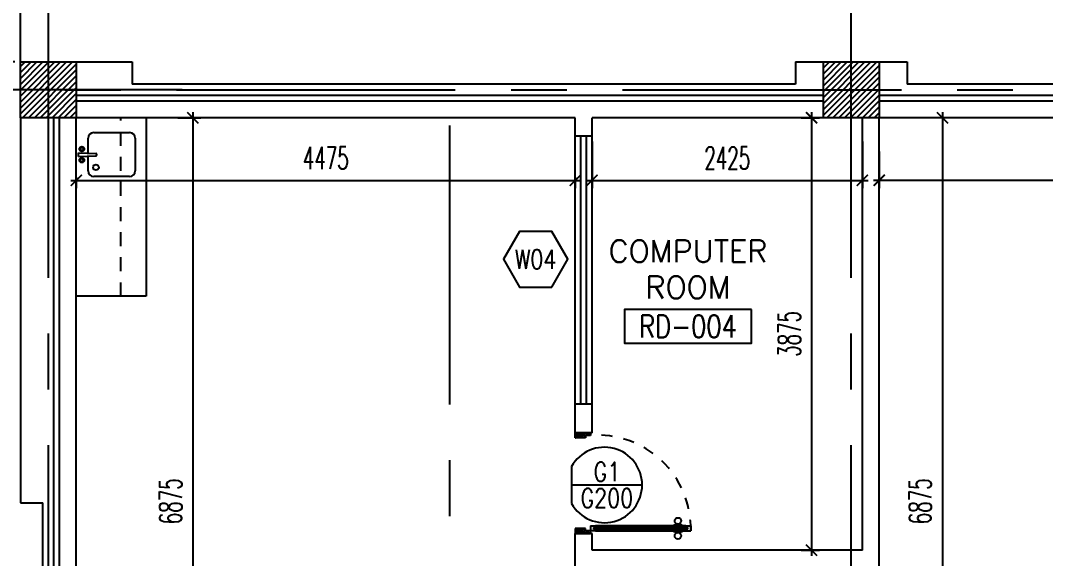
# Model space of a CAD drawing. Extents: x 417819.9 to 417911.9, y 43448 to 43539.2.
# Drawn here: x 417831.21 to 417840.4, y 43521.49 to 43526.32 of the extents above; entities that cross this region are included whole.
import ezdxf
from ezdxf.enums import TextEntityAlignment as Align

# ---------------------------------------------------------------- set-up
doc = ezdxf.new("R2010")
doc.units = 0
doc.header["$MEASUREMENT"] = 0
doc.header["$PDMODE"] = 3
doc.header["$PDSIZE"] = 0.1
for name, pattern in [('CENTERX2', [4, 2.5, -0.5, 0.5, -0.5]), ('HIDDEN', [0.375, 0.25, -0.125]), ('HIDDEN2', [0.1875, 0.125, -0.0625])]:
    doc.linetypes.add(name, pattern=pattern)
doc.layers.get('0').update_dxf_attribs({"linetype": 'CONTINUOUS'})
doc.layers.get('DEFPOINTS').update_dxf_attribs({"linetype": 'CONTINUOUS'})
for name, color, linetype in [('AX-DIM', 4, 'CONTINUOUS'), ('AXES', 11, 'CENTERX2'), ('COL', 2, 'CONTINUOUS'), ('DIM', 4, 'CONTINUOUS'), ('DOOR', 4, 'CONTINUOUS'), ('DOOR-CR', 2, 'CONTINUOUS'), ('DOOR-NO', 3, 'CONTINUOUS'), ('HAT', 8, 'CONTINUOUS'), ('IND-ES-TXT', 4, 'CONTINUOUS'), ('INSUL', 7, 'CONTINUOUS'), ('Locker', 7, 'CONTINUOUS'), ('ME-FIX', 3, 'CONTINUOUS'), ('RM-BOX', 2, 'CONTINUOUS'), ('RM-NAME', 2, 'CONTINUOUS'), ('RM-NO', 2, 'CONTINUOUS'), ('WALL', 2, 'CONTINUOUS'), ('WIN', 5, 'CONTINUOUS'), ('WIN-BOX', 3, 'CONTINUOUS'), ('WIN-NO', 5, 'CONTINUOUS')]:
    doc.layers.add(name, color=color, linetype=linetype)
doc.styles.add('ROMANS', font='ROMANS.shx', dxfattribs={"width": 0.6})
doc.dimstyles.new('STANDARD in', dxfattribs={"dimtxt": 0.2, "dimasz": 0.1, "dimexe": 0.07, "dimexo": 0.05, "dimgap": 0.1, "dimtad": 1, "dimdec": 0, "dimlfac": 1000, "dimzin": 0, "dimdsep": 46, "dimtxsty": 'ROMANS', "dimblk": 'ARCHTICK', "dimcen": 0.05, "dimdle": 0.05, "dimclrd": 4, "dimclre": 4, "dimclrt": 2, "dimadec": 0, "dimazin": 0, "dimtfac": 1, "dimtdec": 0, "dimtmove": 2, "dimatfit": 3, "dimfxl": 0, "dimtolj": 1, "dimtzin": 0, "dimarcsym": 0})

# ---------------------------------------------------------------- blocks, each defined once
blk = doc.blocks.new('_ARCHTICK')
at = {"color": 0, "linetype": 'ByBlock', "const_width": 0.15}
blk.add_lwpolyline([(-0.5, -0.5), (0.5, 0.5)], dxfattribs=at)
blk = doc.blocks.new('*D464')
at = {"layer": 'AX-DIM', "color": 4, "lineweight": -2}
for p, q in [((417831.2066, 43525.8089), (417831.2066, 43538.0073)), ((417906.5226, 43536.5673), (417906.5226, 43538.0073)), ((417831.1566, 43537.9373), (417906.5726, 43537.9373))]:
    blk.add_line(p, q, dxfattribs=at)
at = {"layer": 'DEFPOINTS', "color": 0}
for p in [(417906.5226, 43537.9373), (417906.5226, 43536.5173), (417831.2066, 43525.7589)]:
    blk.add_point(p, dxfattribs=at)
at = {"layer": 'AX-DIM', "color": 4, "lineweight": -2, "xscale": 0.1, "yscale": 0.1, "zscale": 0.1, "rotation": 180}
blk.add_blockref('_ARCHTICK', (417831.2066, 43537.9373), dxfattribs=at)
at = {"layer": 'AX-DIM', "color": 4, "lineweight": -2, "xscale": 0.1, "yscale": 0.1, "zscale": 0.1}
blk.add_blockref('_ARCHTICK', (417906.5226, 43537.9373), dxfattribs=at)
at = {"layer": 'AX-DIM', "color": 2, "insert": (417869.829, 43538.1603), "char_height": 0.2, "attachment_point": 5, "style": 'ROMANS'}
blk.add_mtext('\\A1;75316', dxfattribs=at)
blk = doc.blocks.new('*D138')
at = {"layer": 'AX-DIM', "color": 4, "lineweight": -2}
for p, q in [((417831.1566, 43525.9443), (417821.2352, 43525.9443)), ((417821.3052, 43466.5743), (417821.3052, 43525.9943)), ((417831.1566, 43466.6243), (417821.2352, 43466.6243))]:
    blk.add_line(p, q, dxfattribs=at)
at = {"layer": 'DEFPOINTS', "color": 0}
for p in [(417821.3052, 43525.9443), (417831.2066, 43525.9443), (417831.2066, 43466.6243)]:
    blk.add_point(p, dxfattribs=at)
at = {"layer": 'AX-DIM', "color": 4, "lineweight": -2, "xscale": 0.1, "yscale": 0.1, "zscale": 0.1}
for p, rotation in [((417821.3052, 43525.9443), 90), ((417821.3052, 43466.6243), 270)]:
    blk.add_blockref('_ARCHTICK', p, dxfattribs=dict(at, rotation=rotation))
at = {"layer": 'AX-DIM', "color": 2, "insert": (417821.1052, 43496.2843), "char_height": 0.2, "attachment_point": 5, "rotation": 90, "style": 'ROMANS'}
blk.add_mtext('\\A1;59320', dxfattribs=at)
blk = doc.blocks.new('*D486')
at = {"layer": 'AX-DIM', "color": 4, "lineweight": -2}
for p, q in [((417825.9816, 43522.4641), (417825.9816, 43538.0073)), ((417831.2066, 43525.8089), (417831.2066, 43538.0073)), ((417825.9316, 43537.9373), (417831.2566, 43537.9373))]:
    blk.add_line(p, q, dxfattribs=at)
at = {"layer": 'DEFPOINTS', "color": 0}
for p in [(417831.2066, 43537.9373), (417831.2066, 43525.7589), (417825.9816, 43522.4141)]:
    blk.add_point(p, dxfattribs=at)
at = {"layer": 'AX-DIM', "color": 4, "lineweight": -2, "xscale": 0.1, "yscale": 0.1, "zscale": 0.1, "rotation": 180}
blk.add_blockref('_ARCHTICK', (417825.9816, 43537.9373), dxfattribs=at)
at = {"layer": 'AX-DIM', "color": 4, "lineweight": -2, "xscale": 0.1, "yscale": 0.1, "zscale": 0.1}
blk.add_blockref('_ARCHTICK', (417831.2066, 43537.9373), dxfattribs=at)
at = {"layer": 'AX-DIM', "color": 2, "insert": (417828.5941, 43538.1373), "char_height": 0.2, "attachment_point": 5, "style": 'ROMANS'}
blk.add_mtext('\\A1;5225', dxfattribs=at)
blk = doc.blocks.new('*X110')
at = {"color": 0}
for p, q in [((24139.2, 69535.5), (24604.7, 70001)), ((24139.2, 69588.5), (24551.7, 70001)), ((24139.2, 69641.5), (24498.7, 70001)), ((24139.2, 69694.6), (24445.6, 70001)), ((24139.2, 69747.6), (24392.6, 70001)), ((24139.2, 69800.6), (24339.6, 70001)), ((24139.2, 69853.7), (24286.5, 70001)), ((24139.2, 69906.7), (24233.5, 70001)), ((24139.2, 69959.7), (24180.5, 70001)), ((24157.8, 69501), (24639.2, 69982.4)), ((24210.8, 69501), (24639.2, 69929.4)), ((24263.8, 69501), (24639.2, 69876.4)), ((24316.9, 69501), (24639.2, 69823.3)), ((24369.9, 69501), (24639.2, 69770.3)), ((24422.9, 69501), (24639.2, 69717.3)), ((24476, 69501), (24639.2, 69664.2)), ((24529, 69501), (24639.2, 69611.2)), ((24582, 69501), (24639.2, 69558.2)), ((24635.1, 69501), (24639.2, 69505.1))]:
    blk.add_line(p, q, dxfattribs=at)
blk = doc.blocks.new('A$C24ED45A6')
at = {"layer": 'DOOR', "color": 0, "linetype": 'ByBlock'}
for p, q in [((925, 1100), (925, 1150)), ((925, 1150), (975, 1150)), ((975, 1150), (925, 1150)), ((975, 1100), (975, 1150)), ((909, 1055), (909, 990)), ((918, 1055), (909, 1055)), ((918, 978), (918, 1068)), ((925, 1068), (918, 1068)), ((918, 1055), (918, 990)), ((942, 1100), (925, 1100)), ((942, 1100), (942, 1120)), ((958, 1120), (942, 1120)), ((958, 1100), (958, 1120)), ((975, 1100), (958, 1100)), ((975, 1068), (982, 1068)), ((982, 978), (982, 1068)), ((982, 1055), (982, 990)), ((982, 1055), (991, 1055)), ((991, 1055), (991, 990)), ((918, 990), (909, 990)), ((925, 978), (918, 978)), ((975, 978), (982, 978)), ((982, 990), (991, 990)), ((0, 0), (0, 150)), ((0, 150), (25, 150)), ((25, 150), (25, 100)), ((925, 150), (925, 200)), ((925, 200), (942, 200)), ((925, 150), (975, 150)), ((942, 200), (942, 180)), ((942, 180), (958, 180)), ((958, 180), (958, 200)), ((958, 200), (975, 200)), ((975, 200), (975, 150)), ((1000, 150), (975, 150)), ((975, 150), (975, 100)), ((1000, 150), (1000, 0)), ((50, 0), (0, 0)), ((25, 100), (50, 100)), ((50, 100), (50, 0)), ((975, 100), (950, 100)), ((950, 100), (950, 0)), ((950, 0), (1000, 0))]:
    blk.add_line(p, q, dxfattribs=at)
at = {"layer": 'DOOR', "linetype": 'ByBlock'}
for p, q in [((925, 1100), (925, 200)), ((942, 200), (942, 1100)), ((958, 200), (958, 1100)), ((975, 200), (975, 1100))]:
    blk.add_line(p, q, dxfattribs=at)
at = {"layer": 'DOOR', "color": 9, "linetype": 'ByBlock'}
for p, q in [((50, 0), (0, 114)), ((950, 0), (1000, 114)), ((50, 0), (0, 40)), ((50, 0), (37, 100)), ((950, 0), (963, 100)), ((950, 0), (1000, 40))]:
    blk.add_line(p, q, dxfattribs=at)
at = {"layer": 'DOOR', "color": 0, "linetype": 'ByBlock'}
for centre in [(876, 1023), (1024, 1023)]:
    blk.add_circle(centre, 32.4, dxfattribs=at)
at = {"layer": 'DOOR', "linetype": 'HIDDEN', "ltscale": 0.5}
blk.add_arc((950, 222), 928, 88.456, 184.4816, dxfattribs=at)
at = {"layer": 'DOOR', "color": 9, "linetype": 'ByBlock'}
for centre, radius, start, end in [((50, 0), 154, 103.7142, 108.8947), ((50, 0), 134, 100.72, 111.8402), ((50, 0), 114, 102.6226, 115.9162), ((950, 0), 134, 68.1598, 79.28), ((950, 0), 114, 64.0838, 77.3774), ((950, 0), 154, 71.1053, 76.2858), ((50, 0), 94.4, 90, 121.9818), ((50, 0), 74.4, 90, 132.2236), ((50, 0), 54.4, 90, 156.7926), ((50, 0), 34.4, 90, 180), ((50, 0), 14.4, 90, 180), ((950, 0), 94.4, 58.0182, 90), ((950, 0), 74.4, 47.7764, 90), ((950, 0), 54.4, 23.2074, 90), ((950, 0), 34.4, 0, 90), ((950, 0), 14.4, 0, 90)]:
    blk.add_arc(centre, radius, start, end, dxfattribs=at)
at = {"layer": 'WALL'}
blk.add_line((1000, 0), (1000, 150), dxfattribs=at)
blk = doc.blocks.new('DD1')
at = {"layer": 'DOOR-CR'}
blk.add_line((-316.5, 0), (316.5, 0), dxfattribs=at)
blk.add_lwpolyline([(-316.5, -165.7, 3.820224), (-316.5, 165.7)], format="xyb", close=True, dxfattribs=at)
at = {"layer": 'DOOR-NO', "color": 255, "style": 'ROMANS'}
for tag, width, p in [('G', 0.8, (-21.7, 155.8)), ('0000', 0.7, (-21.7, -135.5))]:
    blk.add_attdef(tag, text='', height=195.5, dxfattribs=dict(at, width=width)).set_placement(p, align=Align.MIDDLE)
blk = doc.blocks.new('WW1')
at = {"layer": 'WIN-BOX'}
blk.add_lwpolyline([(144.3, -250), (288.7, 0), (144.3, 250), (-144.3, 250), (-288.7, 0), (-144.3, -250)], close=True, dxfattribs=at)
at = {"layer": 'WIN-NO', "style": 'ROMANS', "width": 0.8}
blk.add_attdef('W00', text='', height=170, dxfattribs=at).set_placement((0, 0), align=Align.MIDDLE)
blk = doc.blocks.new('RM1')
at = {"layer": 'RM-BOX'}
blk.add_lwpolyline([(569.9, -200), (-569.9, -200), (-569.9, -500), (569.9, -500)], close=True, dxfattribs=at)
at = {"layer": 'RM-NAME', "style": 'ROMANS'}
for tag, p in [('ROOMNAME1', (0, 323.8)), ('ROOMNAME2', (0, 0))]:
    blk.add_attdef(tag, text='', height=200, dxfattribs=at).set_placement(p, align=Align.MIDDLE)
at = {"layer": 'RM-NO', "style": 'ROMANS', "width": 0.8}
blk.add_attdef('ROOMNO', text='', height=200, dxfattribs=at).set_placement((0, -350), align=Align.MIDDLE)
blk = doc.blocks.new('*X111')
at = {"color": 0}
for p, q in [((31339.2, 69523), (31817.2, 70001)), ((31339.2, 69576), (31764.2, 70001)), ((31339.2, 69629.1), (31711.2, 70001)), ((31339.2, 69682.1), (31658.1, 70001)), ((31339.2, 69735.1), (31605.1, 70001)), ((31339.2, 69788.2), (31552.1, 70001)), ((31339.2, 69841.2), (31499, 70001)), ((31339.2, 69894.2), (31446, 70001)), ((31339.2, 69947.3), (31393, 70001)), ((31370.3, 69501), (31839.2, 69970)), ((31423.3, 69501), (31839.2, 69916.9)), ((31476.3, 69501), (31839.2, 69863.9)), ((31529.4, 69501), (31839.2, 69810.9)), ((31582.4, 69501), (31839.2, 69757.8)), ((31635.4, 69501), (31839.2, 69704.8)), ((31688.5, 69501), (31839.2, 69651.8)), ((31741.5, 69501), (31839.2, 69598.7)), ((31794.5, 69501), (31839.2, 69545.7))]:
    blk.add_line(p, q, dxfattribs=at)
blk = doc.blocks.new('*D165')
at = {"layer": 'DEFPOINTS', "color": 0}
for p in [(417831.7066, 43524.9626), (417836.1816, 43524.9626), (417836.1816, 43524.8835)]:
    blk.add_point(p, dxfattribs=at)
at = {"layer": 'DIM', "color": 4, "lineweight": -2}
for p, q in [((417831.7066, 43524.9126), (417831.7066, 43524.8135)), ((417836.1816, 43524.9126), (417836.1816, 43524.8135)), ((417831.6566, 43524.8835), (417836.2316, 43524.8835))]:
    blk.add_line(p, q, dxfattribs=at)
at = {"layer": 'DIM', "color": 4, "lineweight": -2, "xscale": 0.1, "yscale": 0.1, "zscale": 0.1, "rotation": 180}
blk.add_blockref('_ARCHTICK', (417831.7066, 43524.8835), dxfattribs=at)
at = {"layer": 'DIM', "color": 4, "lineweight": -2, "xscale": 0.1, "yscale": 0.1, "zscale": 0.1}
blk.add_blockref('_ARCHTICK', (417836.1816, 43524.8835), dxfattribs=at)
at = {"layer": 'DIM', "color": 2, "insert": (417833.9441, 43525.0835), "char_height": 0.2, "attachment_point": 5, "style": 'ROMANS'}
blk.add_mtext('\\A1;4475', dxfattribs=at)
blk = doc.blocks.new('*D166')
at = {"layer": 'DEFPOINTS', "color": 0}
for p in [(417836.3316, 43525.2818), (417838.7566, 43525.2818), (417838.7566, 43524.8835)]:
    blk.add_point(p, dxfattribs=at)
at = {"layer": 'DIM', "color": 4, "lineweight": -2}
for p, q in [((417836.3316, 43525.2318), (417836.3316, 43524.8135)), ((417838.7566, 43525.2318), (417838.7566, 43524.8135)), ((417836.2816, 43524.8835), (417838.8066, 43524.8835))]:
    blk.add_line(p, q, dxfattribs=at)
at = {"layer": 'DIM', "color": 4, "lineweight": -2, "xscale": 0.1, "yscale": 0.1, "zscale": 0.1, "rotation": 180}
blk.add_blockref('_ARCHTICK', (417836.3316, 43524.8835), dxfattribs=at)
at = {"layer": 'DIM', "color": 4, "lineweight": -2, "xscale": 0.1, "yscale": 0.1, "zscale": 0.1}
blk.add_blockref('_ARCHTICK', (417838.7566, 43524.8835), dxfattribs=at)
at = {"layer": 'DIM', "color": 2, "insert": (417837.5441, 43525.0835), "char_height": 0.2, "attachment_point": 5, "style": 'ROMANS'}
blk.add_mtext('\\A1;2425', dxfattribs=at)
blk = doc.blocks.new('*D167')
at = {"layer": 'DEFPOINTS', "color": 0}
for p in [(417832.5678, 43525.4443), (417832.7526, 43518.5693), (417832.8316, 43518.5693)]:
    blk.add_point(p, dxfattribs=at)
at = {"layer": 'DIM', "color": 4, "lineweight": -2}
for p, q in [((417832.7526, 43525.4943), (417832.7526, 43518.5193)), ((417832.6178, 43525.4443), (417832.8226, 43525.4443)), ((417832.7816, 43518.5693), (417832.6826, 43518.5693))]:
    blk.add_line(p, q, dxfattribs=at)
at = {"layer": 'DIM', "color": 4, "lineweight": -2, "xscale": 0.1, "yscale": 0.1, "zscale": 0.1}
for p, rotation in [((417832.7526, 43525.4443), 90), ((417832.7526, 43518.5693), 270)]:
    blk.add_blockref('_ARCHTICK', p, dxfattribs=dict(at, rotation=rotation))
at = {"layer": 'DIM', "color": 2, "insert": (417832.5526, 43522.0068), "char_height": 0.2, "attachment_point": 5, "rotation": 90, "style": 'ROMANS'}
blk.add_mtext('\\A1;6875', dxfattribs=at)
blk = doc.blocks.new('*D168')
at = {"layer": 'DEFPOINTS', "color": 0}
for p in [(417838.1582, 43525.4443), (417838.1582, 43521.5693), (417838.3005, 43521.5693)]:
    blk.add_point(p, dxfattribs=at)
at = {"layer": 'DIM', "color": 4, "lineweight": -2}
for p, q in [((417838.3005, 43525.4943), (417838.3005, 43521.5193)), ((417838.2082, 43525.4443), (417838.3705, 43525.4443)), ((417838.2082, 43521.5693), (417838.3705, 43521.5693))]:
    blk.add_line(p, q, dxfattribs=at)
at = {"layer": 'DIM', "color": 4, "lineweight": -2, "xscale": 0.1, "yscale": 0.1, "zscale": 0.1}
for p, rotation in [((417838.3005, 43525.4443), 90), ((417838.3005, 43521.5693), 270)]:
    blk.add_blockref('_ARCHTICK', p, dxfattribs=dict(at, rotation=rotation))
at = {"layer": 'DIM', "color": 2, "insert": (417838.1005, 43523.5068), "char_height": 0.2, "attachment_point": 5, "rotation": 90, "style": 'ROMANS'}
blk.add_mtext('\\A1;3875', dxfattribs=at)
blk = doc.blocks.new('*D176')
at = {"layer": 'DEFPOINTS', "color": 0}
for p in [(417838.9066, 43525.1918), (417843.3816, 43525.1918), (417843.3816, 43524.8838)]:
    blk.add_point(p, dxfattribs=at)
at = {"layer": 'DIM', "color": 4, "lineweight": -2}
for p, q in [((417838.9066, 43525.1418), (417838.9066, 43524.8138)), ((417843.3816, 43525.1418), (417843.3816, 43524.8138)), ((417838.8566, 43524.8838), (417843.4316, 43524.8838))]:
    blk.add_line(p, q, dxfattribs=at)
at = {"layer": 'DIM', "color": 4, "lineweight": -2, "xscale": 0.1, "yscale": 0.1, "zscale": 0.1, "rotation": 180}
blk.add_blockref('_ARCHTICK', (417838.9066, 43524.8838), dxfattribs=at)
at = {"layer": 'DIM', "color": 4, "lineweight": -2, "xscale": 0.1, "yscale": 0.1, "zscale": 0.1}
blk.add_blockref('_ARCHTICK', (417843.3816, 43524.8838), dxfattribs=at)
at = {"layer": 'DIM', "color": 2, "insert": (417841.1441, 43525.0838), "char_height": 0.2, "attachment_point": 5, "style": 'ROMANS'}
blk.add_mtext('\\A1;4475', dxfattribs=at)
blk = doc.blocks.new('*D177')
at = {"layer": 'DEFPOINTS', "color": 0}
for p in [(417839.4739, 43525.4443), (417839.4739, 43518.5693), (417839.5066, 43518.5693)]:
    blk.add_point(p, dxfattribs=at)
at = {"layer": 'DIM', "color": 4, "lineweight": -2}
for p, q in [((417839.4739, 43525.4943), (417839.4739, 43518.5193)), ((417839.4239, 43525.4443), (417839.4039, 43525.4443)), ((417839.4566, 43518.5693), (417839.4039, 43518.5693))]:
    blk.add_line(p, q, dxfattribs=at)
at = {"layer": 'DIM', "color": 4, "lineweight": -2, "xscale": 0.1, "yscale": 0.1, "zscale": 0.1}
for p, rotation in [((417839.4739, 43525.4443), 90), ((417839.4739, 43518.5693), 270)]:
    blk.add_blockref('_ARCHTICK', p, dxfattribs=dict(at, rotation=rotation))
at = {"layer": 'DIM', "color": 2, "insert": (417839.2739, 43522.0068), "char_height": 0.2, "attachment_point": 5, "rotation": 90, "style": 'ROMANS'}
blk.add_mtext('\\A1;6875', dxfattribs=at)
blk = doc.blocks.new('A$C347D0806')
at = {"layer": 'ME-FIX'}
for p, q in [((0.6265, 1.6002), (0.6265, 0)), ((0.1073, 1.2805), (0.1073, 1.4169)), ((0.1572, 1.4668), (0.4783, 1.4668)), ((0.5282, 1.4169), (0.5282, 1.124)), ((0.0191, 1.2545), (0.0191, 1.2865)), ((0.0191, 1.2865), (0.1744, 1.2805)), ((0.0191, 1.2545), (0.1744, 1.2605)), ((0.1073, 1.124), (0.1073, 1.2605)), ((0.4783, 1.0742), (0.1572, 1.0742)), ((0.6265, 0), (0, 0))]:
    blk.add_line(p, q, dxfattribs=at)
for centre, radius in [((0.0502, 1.3202), 0.0217), ((0.0502, 1.3202), 0.014), ((0.0502, 1.2207), 0.0217), ((0.0502, 1.2207), 0.014), ((0.1768, 1.156), 0.0255)]:
    blk.add_circle(centre, radius, dxfattribs=at)
for centre, radius, start, end in [((0.1572, 1.4169), 0.0499, 90, 180), ((0.4783, 1.4169), 0.0499, 0, 90), ((0.1744, 1.2705), 0.00997, 270, 90), ((0.1572, 1.124), 0.0499, 180, 270), ((0.4783, 1.124), 0.0499, 270, 0)]:
    blk.add_arc(centre, radius, start, end, dxfattribs=at)

msp = doc.modelspace()

# ---------------------------------------------------------------- linework, layer by layer
at = {"layer": 'AXES'}
for p, q in [((417831.4566, 43460.01), (417831.4566, 43538.4875)), ((417838.6566, 43460.01), (417838.6566, 43538.4875)), ((417820.6052, 43525.6943), (417889.6966, 43525.6943)), ((417832.6566, 43525.6943), (417830.2302, 43525.6943)), ((417835.0566, 43466.8743), (417835.0566, 43525.6943))]:
    msp.add_line(p, q, dxfattribs=at)
at = {"layer": 'COL'}
for points in [[(417831.2066, 43525.4443), (417831.2066, 43525.9443), (417831.7066, 43525.9443), (417831.7066, 43525.4443)], [(417838.4066, 43525.4443), (417838.4066, 43525.9443), (417838.9066, 43525.9443), (417838.9066, 43525.4443)]]:
    msp.add_lwpolyline(points, close=True, dxfattribs=at)
at = {"layer": 'INSUL'}
for p, q in [((417838.4066, 43525.6443), (417831.7066, 43525.6443)), ((417838.4066, 43525.5943), (417831.7066, 43525.5943)), ((417845.6066, 43525.6443), (417838.9066, 43525.6443)), ((417845.6066, 43525.5943), (417838.9066, 43525.5943)), ((417831.5066, 43518.7443), (417831.5066, 43525.4443)), ((417831.5566, 43518.7443), (417831.5566, 43525.4443))]:
    msp.add_line(p, q, dxfattribs=at)
at = {"layer": 'ME-FIX', "linetype": 'HIDDEN2'}
msp.add_line((417832.1066, 43523.8441), (417832.1066, 43525.4443), dxfattribs=at)
at = {"layer": 'WALL'}
for p, q in [((417831.7066, 43525.9443), (417832.2066, 43525.9443)), ((417832.2066, 43525.9443), (417832.2066, 43525.7443)), ((417838.156, 43525.9443), (417838.156, 43525.7443)), ((417838.156, 43525.9443), (417839.1566, 43525.9443)), ((417839.1566, 43525.9443), (417839.1566, 43525.7443)), ((417838.156, 43525.7443), (417832.2066, 43525.7443)), ((417845.3566, 43525.7443), (417839.1566, 43525.7443)), ((417831.2066, 43525.4443), (417831.2066, 43521.9943)), ((417836.1816, 43525.4443), (417831.7066, 43525.4443)), ((417831.7066, 43518.7443), (417831.7066, 43525.4443)), ((417836.1816, 43525.2818), (417836.1816, 43525.4443)), ((417838.4066, 43525.4443), (417836.3316, 43525.4443)), ((417836.3316, 43525.2818), (417836.3316, 43525.4443)), ((417838.7566, 43521.5693), (417838.7566, 43525.4443)), ((417838.7566, 43522.1693), (417838.7566, 43525.4443)), ((417843.3816, 43525.4443), (417838.9066, 43525.4443)), ((417838.9066, 43518.7443), (417838.9066, 43525.4443)), ((417838.9066, 43522.1693), (417838.9066, 43525.4443)), ((417836.1816, 43525.2818), (417836.3316, 43525.2818)), ((417836.1816, 43522.8818), (417836.3316, 43522.8818)), ((417836.1816, 43522.6193), (417836.1816, 43522.8818)), ((417836.3316, 43522.6193), (417836.3316, 43522.8818)), ((417836.3316, 43522.6193), (417836.1816, 43522.6193)), ((417831.2066, 43521.9943), (417831.4066, 43521.9943)), ((417831.4066, 43518.9943), (417831.4066, 43521.9943)), ((417836.3316, 43521.7193), (417836.1816, 43521.7193)), ((417836.1816, 43521.2693), (417836.1816, 43521.7193)), ((417836.3316, 43521.5693), (417836.3316, 43521.7193)), ((417838.7566, 43521.5693), (417836.3316, 43521.5693))]:
    msp.add_line(p, q, dxfattribs=at)
at = {"layer": 'WIN'}
for p, q in [((417836.1816, 43522.8818), (417836.1816, 43525.2818)), ((417836.2316, 43522.8818), (417836.2316, 43525.2818)), ((417836.2816, 43522.8818), (417836.2816, 43525.2818)), ((417836.3316, 43522.8818), (417836.3316, 43525.2818))]:
    msp.add_line(p, q, dxfattribs=at)

# ---------------------------------------------------------------- block references
at = {"layer": 'DOOR', "color": 0, "xscale": 0.000899999518878758, "yscale": 0.000899999518878758, "zscale": 0.0008999995254723837, "rotation": 270}
msp.add_blockref('A$C24ED45A6', (417836.1816, 43522.6193), dxfattribs=at)
at = {"layer": 'DOOR-NO'}
ref = msp.add_blockref('DD1', (417836.4647, 43522.1533), dxfattribs=dict(at, xscale=0.001000000047497451, yscale=0.0009999999892897904, zscale=0.001))
ref.add_attrib('G', 'G1', dxfattribs={"height": 0.17, "style": 'ROMANS', "width": 0.8}).set_placement((417836.4647, 43522.2712), align=Align.MIDDLE)
ref.add_attrib('000', 'G200', dxfattribs={"height": 0.17, "style": 'ROMANS', "width": 0.8}).set_placement((417836.4647, 43522.0354), align=Align.MIDDLE)
at = {"layer": 'HAT', "xscale": 0.001000000047497451, "yscale": 0.0009999999892897904, "zscale": 0.001}
for name in ['*X110', '*X111']:
    msp.add_blockref(name, (417807.0674, 43455.9433), dxfattribs=at)
msp.add_blockref('RM1', (417837.1922, 43523.925), dxfattribs=at).add_auto_attribs({'ROOMNO': 'RD-004', 'ROOMNAME2': 'ROOM', 'ROOMNAME1': 'COMPUTER'})
at = {"layer": 'IND-ES-TXT', "xscale": 0.001000000047497451, "yscale": 0.0009999999892897904, "zscale": 0.001}
msp.add_blockref('WW1', (417835.8254, 43524.1764), dxfattribs=at).add_auto_attribs({'W00': 'W04'})
at = {"layer": 'Locker'}
msp.add_blockref('A$C347D0806', (417831.7066, 43523.8441), dxfattribs=at)

# ---------------------------------------------------------------- dimensions: what is measured, and where the dimension line sits
at = {"layer": 'AX-DIM'}
dim = msp.add_linear_dim(base=(417831.2066, 43537.9373), p1=(417825.9816, 43522.4141), p2=(417831.2066, 43525.7589), dimstyle='STANDARD in', dxfattribs=at)
dim.commit()
dim.dimension.update_dxf_attribs({"geometry": '*D486', "text_midpoint": (417828.5941, 43538.1373)})
dim = msp.add_linear_dim(base=(417906.5226, 43537.9373), p1=(417831.2066, 43525.7589), p2=(417906.5226, 43536.5173), dimstyle='STANDARD in', dxfattribs=at)
dim.commit()
dim.dimension.update_dxf_attribs({"geometry": '*D464', "text_midpoint": (417869.829, 43538.1603), "dimtype": 160})
dim = msp.add_linear_dim(base=(417821.3052, 43525.9443), p1=(417831.2066, 43466.6243), p2=(417831.2066, 43525.9443), angle=90, dimstyle='STANDARD in', dxfattribs=at)
dim.commit()
dim.dimension.update_dxf_attribs({"geometry": '*D138', "text_midpoint": (417821.1052, 43496.2843)})
at = {"layer": 'DIM'}
for base, p1, p2, picture, middle in [((417832.7526, 43518.5693), (417832.5678, 43525.4443), (417832.8316, 43518.5693), '*D167', (417832.5526, 43522.0068)), ((417838.3005, 43521.5693), (417838.1582, 43525.4443), (417838.1582, 43521.5693), '*D168', (417838.1005, 43523.5068)), ((417839.4739, 43518.5693), (417839.4739, 43525.4443), (417839.5066, 43518.5693), '*D177', (417839.2739, 43522.0068))]:
    dim = msp.add_linear_dim(base=base, p1=p1, p2=p2, angle=90, dimstyle='STANDARD in', dxfattribs=at)
    dim.commit()
    dim.dimension.update_dxf_attribs({"geometry": picture, "text_midpoint": middle})
for base, p1, p2, picture, middle in [((417838.7566, 43524.8835), (417836.3316, 43525.2818), (417838.7566, 43525.2818), '*D166', (417837.5441, 43525.0835)), ((417836.1816, 43524.8835), (417831.7066, 43524.9626), (417836.1816, 43524.9626), '*D165', (417833.9441, 43525.0835)), ((417843.3816, 43524.8838), (417838.9066, 43525.1918), (417843.3816, 43525.1918), '*D176', (417841.1441, 43525.0838))]:
    dim = msp.add_linear_dim(base=base, p1=p1, p2=p2, dimstyle='STANDARD in', dxfattribs=at)
    dim.commit()
    dim.dimension.update_dxf_attribs({"geometry": picture, "text_midpoint": middle})

doc.saveas('drawing.dxf')
